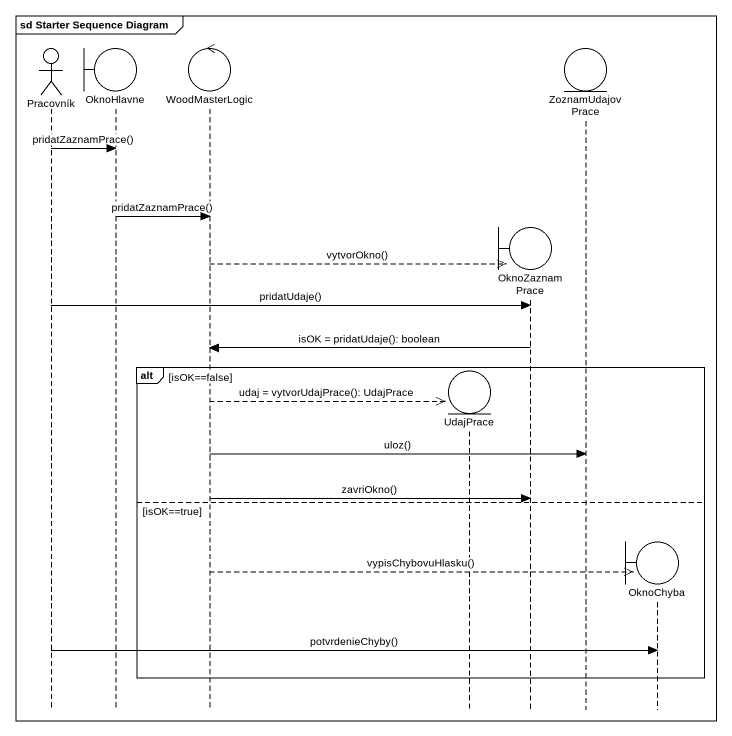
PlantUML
@startuml
mainframe sd Starter Sequence Diagram
hide footbox
actor Pracovník
boundary OknoHlavne
control WoodMasterLogic
entity UdajPrace
boundary OknoZaznamPrace
entity ZoznamUdajovPrace
boundary OknoChyba

Pracovník -> OknoHlavne : pridatZaznamPrace()
OknoHlavne -> WoodMasterLogic : pridatZaznamPrace()
WoodMasterLogic -->> OknoZaznamPrace ** : vytvorOkno()
Pracovník -> OknoZaznamPrace : pridatUdaje()
OknoZaznamPrace -> WoodMasterLogic : isOK = pridatUdaje(): boolean
alt isOK==false
  WoodMasterLogic -->> UdajPrace ** : udaj = vytvorUdajPrace(): UdajPrace
  WoodMasterLogic -> ZoznamUdajovPrace : uloz()
  WoodMasterLogic -> OknoZaznamPrace : zavriOkno()
else isOK==true
  WoodMasterLogic -->> OknoChyba ** : vypisChybovuHlasku()
  Pracovník -> OknoChyba : potvrdenieChyby()
end
@enduml
